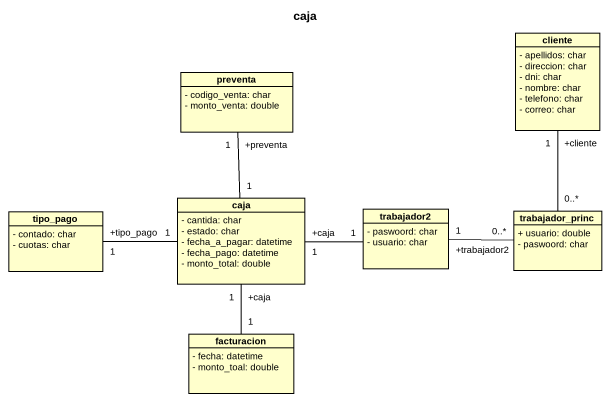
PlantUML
@startuml
title caja
hide circle
hide empty members
skinparam classAttributeIconSize 0
class cliente {
  - apellidos: char
  - direccion: char
  - dni: char
  - nombre: char
  - telefono: char
  - correo: char
}
class preventa {
  - codigo_venta: char
  - monto_venta: double
}
class tipo_pago {
  - contado: char
  - cuotas: char
}
class caja {
  - cantida: char
  - estado: char
  - fecha_a_pagar: datetime
  - fecha_pago: datetime
  - monto_total: double
}
class trabajador2 {
  - paswoord: char
  - usuario: char
}
class trabajador_princ {
  + usuario: double
  - paswoord: char
}
class facturacion {
  - fecha: datetime
  - monto_toal: double
}
cliente "+cliente\n1" -- "0..*" trabajador_princ
caja "1" -up- "+preventa\n1" preventa
caja "1" -left- "+tipo_pago\n1" tipo_pago
trabajador2 "1" -left- "+caja\n1" caja
trabajador_princ "0..*" -left- "+trabajador2\n1" trabajador2
facturacion "1" -up- "+caja\n1" caja
@enduml
